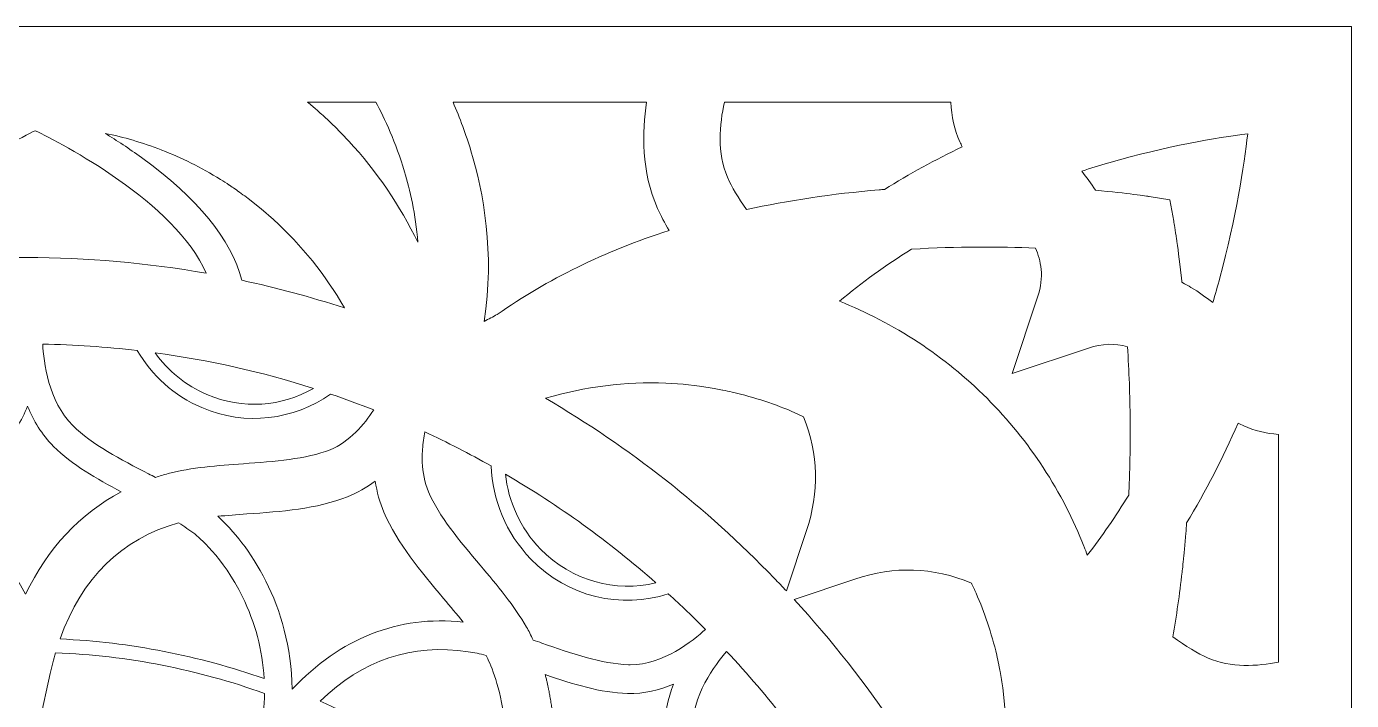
# Model space of a CAD drawing. Header units: millimetres. Extents: x -965 to 732, y -534 to 696.
# Drawn here: x 541.6 to 732, y 598.7 to 695.5 of the extents above; entities that cross this region are included whole.
import ezdxf

# ---------------------------------------------------------------- set-up
doc = ezdxf.new("R2010")
doc.units = ezdxf.units.MM
doc.header["$MEASUREMENT"] = 0
doc.layers.add('Layer 6', color=7, linetype='Continuous')

msp = doc.modelspace()

# ---------------------------------------------------------------- linework, layer by layer
at = {"layer": 'Layer 6', "lineweight": 0}
msp.add_lwpolyline([(351.0864273929942, 695.5072882605359), (351.0864273929942, 314.5886372062228), (732.004970811036, 314.5886372062228), (732.004970811036, 695.5072882605359), (351.0864273929942, 695.5072882605359)], dxfattribs=at)
for points, knots in [([(591.7871138351519, 684.6475634485914), (593.0464582115586, 682.2910179751532), (594.6387861574357, 678.860951384407), (595.908119179834, 674.6493593536367), (596.6836169886482, 672.0745275216216), (597.5057858847807, 668.5564575153021), (597.8257669926558, 664.5037366212548), (595.2611821336845, 669.7612087748097), (591.8978500312601, 674.6997331286946), (587.893264077817, 679.0422108655894), (587.893264077817, 679.0422108655894), (585.7732600746002, 681.2193912562236), (585.7732600746002, 681.2193912562236), (585.7229724085588, 681.2710566665392), (585.6709625621783, 681.3223776407795), (585.6168860993795, 681.3730097428931), (585.6168860993795, 681.3730097428931), (584.9507467424, 681.9958362642271), (584.9507467424, 681.9958362642271), (584.4451145934584, 682.4696941858205), (583.9387935723835, 682.9443270885741), (583.3818404491977, 683.4501314555515), (583.3818404491977, 683.4501314555515), (583.3084755665491, 683.5139382372895), (583.3084755665491, 683.5139382372895), (582.8948078479697, 683.8648324823363), (582.4404966732753, 684.2491370260574), (581.9613861016288, 684.6475634485914), (581.9613861016288, 684.6475634485914), (591.7871138351519, 684.6475634485914), (591.7871138351519, 684.6475634485914)], [0, 0, 0, 0, 1, 1, 1, 2, 2, 2, 3, 3, 3, 4, 4, 4, 5, 5, 5, 6, 6, 6, 7, 7, 7, 8, 8, 8, 9, 9, 9, 10, 10, 10, 10]), ([(630.6882400950382, 684.6475634485914), (630.0169341970246, 680.3524456711551), (629.9189421354627, 674.6942221515961), (632.2819457851925, 669.3775931032288), (632.7484844403253, 668.3281825107334), (633.2907990305894, 667.2768775198632), (633.9149171871844, 666.2003425869519), (624.6480369752245, 663.2004766460846), (616.3972431661066, 659.174707874413), (609.2383116949607, 654.1337998990894), (608.6005883136498, 653.8166603887817), (607.9691508905943, 653.481954638962), (607.341243937247, 653.1326103562212), (608.8889674122199, 662.9174363065807), (607.2328326846017, 671.7282831635005), (605.4500315926998, 677.6228759352451), (604.73532675002, 679.9845018407009), (603.8674339657628, 682.338033498536), (602.8689138024257, 684.6475634485914), (602.8689138024257, 684.6475634485914), (630.6882400950382, 684.6475634485914), (630.6882400950382, 684.6475634485914)], [0, 0, 0, 0, 1, 1, 1, 2, 2, 2, 3, 3, 3, 4, 4, 4, 5, 5, 5, 6, 6, 6, 7, 7, 7, 7]), ([(641.8875788707767, 684.6475634485914), (641.8875788707767, 684.6475634485914), (674.4380790038778, 684.6475634485914), (674.4380790038778, 684.6475634485914), (674.522465840724, 682.5889551746304), (674.9480166036768, 680.6751822675812), (675.7174006722715, 678.9449937851846), (675.8255535978614, 678.7013052665345), (675.9426618612406, 678.4571862028032), (676.0643339025296, 678.2120338308563), (672.1731535247264, 676.3504429882307), (668.436194396713, 674.3152563669413), (664.8798919867645, 672.1017379710531), (664.8798919867645, 672.1017379710531), (664.8647367997388, 672.1006185538313), (664.8647367997388, 672.1006185538313), (664.6122651613388, 672.0814162429973), (664.3597935229343, 672.062386150199), (664.1049108320549, 672.04060056885), (657.405629294666, 671.4703866570173), (651.051989352281, 670.5203458703605), (645.0503630721684, 669.2031362344028), (643.8572365299823, 670.9008616173218), (642.9615305331723, 672.4282633642392), (642.3319013994757, 673.8447566970161), (640.7945110065663, 677.3028948273701), (641.1635742542417, 681.43707485168), (641.8875788707767, 684.6475634485914)], [0, 0, 0, 0, 1, 1, 1, 2, 2, 2, 3, 3, 3, 4, 4, 4, 5, 5, 5, 6, 6, 6, 7, 7, 7, 8, 8, 8, 9, 9, 9, 9]), ([(567.3960673711857, 660.0447533841012), (558.9066654754351, 661.5483029332587), (550.2688116340482, 662.3074400288064), (541.5452793205543, 662.3074400288064), (533.776609898686, 662.3074400288064), (526.0707139503472, 661.6997686944944), (518.4753819800802, 660.5045755358977), (523.1888173630289, 670.5231874679279), (539.1823617798449, 678.7646815031878), (542.8312313832721, 680.5412827458503), (546.5471799110928, 678.7332517119115), (562.9724749400973, 670.2716630287131), (567.3960673711857, 660.0447533841012)], [0, 0, 0, 0, 1, 1, 1, 2, 2, 2, 3, 3, 3, 4, 4, 4, 4]), ([(560.9408187885151, 677.781402635893), (560.9408187885151, 677.781402635893), (561.0193502121908, 677.7510922618417), (561.0193502121908, 677.7510922618417), (563.8165155265949, 676.6767961633773), (566.6632796348969, 675.2536724362801), (569.4714453762437, 673.5271866416166), (569.8809798620014, 673.2708400974433), (570.283281190312, 673.0028688359488), (570.7158928926771, 672.715092500496), (570.7158928926771, 672.715092500496), (570.7458588306594, 672.695545753597), (570.7458588306594, 672.695545753597), (570.9955749805093, 672.5292692414039), (571.2452911303624, 672.3634232742924), (571.4970738966259, 672.1993855965462), (571.8063774863724, 671.9814436740414), (572.1115478432938, 671.7568713572094), (572.4380732364764, 671.5167994172832), (572.7649430657303, 671.276555259321), (573.0921573310538, 671.035966665294), (573.4238492652698, 670.8004585032776), (573.4238492652698, 670.8004585032776), (575.2838040365731, 669.3315247790318), (575.2838040365731, 669.3315247790318), (575.2838040365731, 669.3315247790318), (577.0876157286704, 667.7583130349693), (577.0876157286704, 667.7583130349693), (581.1085623953768, 664.090757774812), (584.5202016564493, 659.8349057092099), (587.2577795309562, 655.0744548028747), (582.4032975778483, 656.6577413019489), (577.4780340126107, 657.9777925354708), (572.497574567357, 659.0435638412331), (571.0038414461585, 664.9134433250454), (566.1720276918279, 670.8386047978935), (558.1107598295454, 676.6737823477777), (556.3253754671252, 677.9661064777631), (554.555835163871, 679.1238422138875), (552.8835119410219, 680.1517255520795), (555.5181034309699, 679.6197440438825), (558.22364875108, 678.8253022512899), (560.9408187885151, 677.781402635893)], [0, 0, 0, 0, 1, 1, 1, 2, 2, 2, 3, 3, 3, 4, 4, 4, 5, 5, 5, 6, 6, 6, 7, 7, 7, 8, 8, 8, 9, 9, 9, 10, 10, 10, 11, 11, 11, 12, 12, 12, 13, 13, 13, 14, 14, 14, 14]), ([(697.1049861439017, 675.9279921498936), (705.4778825393972, 678.3554053444817), (712.6989847209547, 679.5320850643814), (717.0843447484109, 680.0818911391384), (716.55701312714, 675.5439459332285), (715.426918385535, 668.0708887673711), (713.0902640950678, 659.409354946257), (712.7658914273118, 658.2064119761112), (712.4227469938104, 657.0164714675607), (712.069097260209, 655.8345390976117), (711.099768053702, 656.6008232415869), (710.0452770291919, 657.3681406937678), (708.9251709335824, 658.0301468179231), (708.6237893734177, 658.2081341564535), (708.1801557168552, 658.4682694973868), (707.6318996044048, 658.7606096107455), (707.5978865426166, 659.0792990833665), (707.5639595898418, 659.3926497969215), (707.5300326370702, 659.6975618267908), (707.5289993288617, 659.7072921457338), (707.5277938026239, 659.7171946827134), (707.5267604944187, 659.7269250016494), (707.2742888560141, 661.9933143340947), (707.0285337209573, 663.8189977165576), (706.8354773044136, 665.134054627085), (706.8266941846598, 665.1938142850179), (706.817652737857, 665.2565016495308), (706.8091279451555, 665.3141946910494), (706.8032725319844, 665.3539770569914), (706.7977615548859, 665.3903150622456), (706.7919061417155, 665.4290641199785), (706.6055662285195, 666.6796253766315), (706.4768332478184, 667.4091409702611), (706.4560809746746, 667.5243548352623), (706.4560809746746, 667.5243548352623), (705.9036055203859, 670.603096635877), (705.9036055203859, 670.603096635877), (705.9036055203859, 670.603096635877), (702.9128671353374, 671.0852210231269), (702.9128671353374, 671.0852210231269), (702.7012111710847, 671.1192340849148), (699.8738215916492, 671.5660537751161), (695.2185097953038, 671.976793787112), (694.605241374877, 672.9389759451948), (693.9267023194187, 673.8542286889069), (693.2271526637651, 674.7259963789371), (694.510865892036, 675.1448306385504), (695.8017261687311, 675.5502318914838), (697.1049861439017, 675.9279921498936)], [0, 0, 0, 0, 1, 1, 1, 2, 2, 2, 3, 3, 3, 4, 4, 4, 5, 5, 5, 6, 6, 6, 7, 7, 7, 8, 8, 8, 9, 9, 9, 10, 10, 10, 11, 11, 11, 12, 12, 12, 13, 13, 13, 14, 14, 14, 15, 15, 15, 16, 16, 16, 16]), ([(686.579794863744, 663.662193196256), (687.3558093266628, 661.9054831365607), (687.8858103274648, 659.608094557931), (686.8922844871299, 656.6291531082401), (686.8922844871299, 656.6291531082401), (683.2274847155203, 645.6397481164129), (683.2274847155203, 645.6397481164129), (683.2274847155203, 645.6397481164129), (694.2160286171782, 649.3055811962274), (694.2160286171782, 649.3055811962274), (696.1757837394049, 649.9591486366971), (697.9798537585544, 650.0219221102299), (699.8148369148763, 649.5041485898657), (700.0356204349484, 645.9695456522508), (700.1646117427018, 642.4567282959813), (700.1966442970947, 638.986104358133), (700.1969887331636, 638.9501968979636), (700.1970748421795, 638.9138588927133), (700.1973331692318, 638.8780375415632), (700.2047385447121, 638.0191862041086), (700.2062885070219, 637.1629181371686), (700.202155274197, 636.3095777768127), (700.201724729109, 636.2312185711734), (700.2009497479554, 636.1520843843775), (700.2004330938514, 636.0735529606986), (700.1954387708538, 635.2512979555466), (700.1852779068258, 634.4315401119004), (700.1694338476632, 633.6148821928704), (700.1676255583011, 633.5209372551175), (700.1652145058223, 633.4260451181717), (700.1632339984245, 633.3318418533665), (700.14627052204, 632.5195754942133), (700.1246571587234, 631.7098924055753), (700.0969300551911, 630.9038258956576), (700.0940884576238, 630.8198696039001), (700.0905579879161, 630.7351383309788), (700.0874580633002, 630.651095930205), (700.058008779418, 629.8269465266819), (700.0239096086145, 629.0056387207188), (699.9833522615156, 628.188550256604), (698.1123755360084, 625.1243608798981), (696.1178323708374, 622.2290312858999), (694.0329608466305, 619.5498353250408), (693.884853337063, 619.9556671230622), (693.7329570307425, 620.3591739776177), (693.577616363731, 620.7596670165658), (693.577616363731, 620.7596670165658), (693.5535058389183, 620.8214932909093), (693.5535058389183, 620.8214932909093), (692.0586533004987, 624.6497279771444), (690.0895122953939, 628.4588464615649), (687.7001592864059, 632.1447429423833), (687.7001592864059, 632.1447429423833), (687.6943038732347, 632.1536982801736), (687.6943038732347, 632.1536982801736), (685.3931264978489, 635.6504993592446), (682.6810368924313, 638.9897209368569), (679.6207224214979, 642.0903344278369), (676.5566191538039, 645.126107828874), (673.2293667295813, 647.8375085621514), (669.7226631135346, 650.1549605417878), (666.045463643447, 652.5488773286894), (662.239445083646, 654.5231848748244), (658.4096604351015, 656.0238067173948), (661.5815721923158, 658.6949084306294), (665.0538322014862, 661.2073112251838), (668.7647864063099, 663.5147745588287), (675.3889808807077, 663.9126843272621), (681.4828299182309, 663.8740213785451), (686.579794863744, 663.662193196256)], [0, 0, 0, 0, 1, 1, 1, 2, 2, 2, 3, 3, 3, 4, 4, 4, 5, 5, 5, 6, 6, 6, 7, 7, 7, 8, 8, 8, 9, 9, 9, 10, 10, 10, 11, 11, 11, 12, 12, 12, 13, 13, 13, 14, 14, 14, 15, 15, 15, 16, 16, 16, 17, 17, 17, 18, 18, 18, 19, 19, 19, 20, 20, 20, 21, 21, 21, 22, 22, 22, 23, 23, 23, 23]), ([(566.7587960622151, 640.7438477260336), (573.0788965424063, 638.0421773116992), (579.9959477842641, 639.0109037550855), (585.2845698747915, 642.6877587891012), (587.3608735517865, 641.9812343030549), (589.4247560030527, 641.2274359665699), (591.4729881404435, 640.4176667689192), (590.1248653673141, 638.3594029310267), (587.9969393345131, 635.8161731083165), (585.2083849218302, 634.7070028578918), (581.7530022800277, 633.3321862894351), (577.169247076965, 633.0054025691967), (572.7363548720222, 632.6893824761138), (569.0570887855271, 632.4269221917181), (565.2528139333233, 632.1556787875678), (561.9345168468869, 631.2732335794054), (561.3138430509798, 631.1080764844306), (560.7048800814142, 630.9240615146937), (560.1041835774946, 630.7271301923851), (559.7749026957613, 630.8980565915069), (559.4454495959915, 631.0684663365247), (559.1173742404991, 631.2377566643205), (555.130182308528, 633.2965371563176), (551.0069381293997, 635.4251520612593), (548.2287167987805, 638.1640215710205), (544.7152966793906, 641.6274123514245), (544.0247023615265, 647.3664922381216), (543.8939888734313, 649.8691647137366), (548.4623090351606, 649.7920971433479), (552.9965084988311, 649.4823630085167), (557.4915283596766, 648.9577868757965), (559.5836976230892, 645.3927013460911), (562.7493664765552, 642.4577616041869), (566.7587960622151, 640.7438477260336)], [0, 0, 0, 0, 1, 1, 1, 2, 2, 2, 3, 3, 3, 4, 4, 4, 5, 5, 5, 6, 6, 6, 7, 7, 7, 8, 8, 8, 9, 9, 9, 10, 10, 10, 11, 11, 11, 11]), ([(560.0608707418481, 648.6343614072301), (567.7856030376985, 647.5829703073401), (575.385886276453, 645.8756868235106), (582.8173743142617, 643.5053639073205), (578.2692251898067, 640.9232989178608), (572.6690176205797, 640.4127585549413), (567.5108937456091, 642.6177521581279), (564.4324317993012, 643.9336701588246), (561.9061223984693, 646.0491964931512), (560.0608707418481, 648.6343614072301)], [0, 0, 0, 0, 1, 1, 1, 2, 2, 2, 3, 3, 3, 3]), ([(638.3104380786685, 643.8282727217827), (638.7110172266362, 643.7617965605098), (639.1133185549468, 643.7012619214239), (639.5362860473846, 643.6381440118229), (639.9127546705403, 643.5820870416372), (640.2892232936966, 643.5261161804643), (640.6639697365068, 643.4623093987262), (640.9656957327404, 643.3999664702822), (641.2681106011112, 643.3401207033295), (641.5815474236819, 643.2781222109571), (641.5815474236819, 643.2781222109571), (641.6287351651042, 643.26856411005), (641.6287351651042, 643.26856411005), (642.101645887512, 643.1753080444303), (642.5742121738484, 643.0817936517618), (643.0099238008324, 642.9834571541318), (646.2372897651157, 642.2254394758095), (649.2648828095186, 641.2277804026455), (652.010727149676, 640.0171737299676), (652.4342112962145, 639.8311782528398), (652.8448651991947, 639.6336441674032), (653.2584468087576, 639.4386933524818), (655.3962753785381, 634.0143419236133), (655.535341441299, 628.6513862240002), (653.6755588880283, 623.0741912896154), (653.6755588880283, 623.0741912896154), (650.7839319817667, 614.4036160216986), (650.7839319817667, 614.4036160216986), (650.2061404764212, 615.021448220038), (649.6269712268023, 615.6381610011524), (649.0382438762728, 616.2471239707219), (639.2169938116466, 626.4066963638916), (628.1778178078778, 635.0866575146835), (616.1835205854388, 642.0846512327024), (621.8587936904014, 643.7734212778348), (627.6680524261151, 644.5040562886933), (633.4807555225095, 644.257095627391), (633.4807555225095, 644.257095627391), (635.9527731880046, 644.0969328554174), (635.9527731880046, 644.0969328554174), (635.9527731880046, 644.0969328554174), (638.3104380786685, 643.8282727217827), (638.3104380786685, 643.8282727217827)], [0, 0, 0, 0, 1, 1, 1, 2, 2, 2, 3, 3, 3, 4, 4, 4, 5, 5, 5, 6, 6, 6, 7, 7, 7, 8, 8, 8, 9, 9, 9, 10, 10, 10, 11, 11, 11, 12, 12, 12, 13, 13, 13, 14, 14, 14, 14]), ([(545.4697838880087, 635.1688055170823), (548.1465687963819, 632.5302530123458), (551.6443170746417, 630.5151297920631), (555.1952807255236, 628.6467363370746), (549.2561695918914, 625.508407096563), (544.5902663864296, 620.5325114292186), (541.444703988478, 613.9331163517733), (537.7268610622787, 621.0334075822145), (532.3917185752182, 625.6795918227375), (527.7271931140338, 628.4247472907576), (531.4534747239148, 630.3566030914156), (535.1608123500141, 632.4254583384244), (537.9707217989612, 635.1796552532473), (539.6946243231062, 636.8696308246174), (540.8939507145316, 638.9081756975785), (541.7281748730701, 640.9578286337529), (542.5565436184376, 638.9057646450959), (543.750703468829, 636.863775411454), (545.4697838880087, 635.1688055170823)], [0, 0, 0, 0, 1, 1, 1, 2, 2, 2, 3, 3, 3, 4, 4, 4, 5, 5, 5, 6, 6, 6, 6]), ([(721.5072483073629, 604.1835950984624), (718.5054879681169, 603.5862568462148), (714.6509039226196, 603.330513065162), (711.4023551401083, 604.7743029563869), (709.8710784874146, 605.4549086282553), (708.2006496629474, 606.4530843555239), (706.3227842160637, 607.8062875606672), (706.8531296529384, 610.8253558123653), (707.2997771251033, 613.9338913329264), (707.6576462005463, 617.1122612664319), (707.6737485867606, 617.2540828177407), (707.6911426082331, 617.3946988428117), (707.7069005583792, 617.5368648301923), (707.7585659686915, 618.0075367181535), (707.8060981461821, 618.4813946397506), (707.8539747597376, 618.954908125279), (707.8817018632737, 619.2283903638757), (707.911323365188, 619.5002365311428), (707.9378449424825, 619.7746659689251), (707.971771895254, 620.1274546123573), (708.0016517242204, 620.4829987443335), (708.0334259515618, 620.8372512410557), (708.0682139945061, 621.22439738234), (708.1047242177959, 621.6099935613187), (708.1369289902252, 621.9992063190178), (708.1557007559712, 622.2262757973488), (708.1713725971014, 622.4551535650379), (708.1892832726778, 622.6828258064896), (708.2283767664796, 623.1808803619149), (708.2686757865263, 623.6781599361905), (708.3036360475063, 624.1795727432876), (711.0367362531168, 628.6866048120294), (713.5065150841624, 633.4795188178493), (715.7103892701273, 638.5226656276199), (715.98542147103, 638.3840301099432), (716.2589037096268, 638.2517666595382), (716.5313526400182, 638.1306973813697), (718.0499712671777, 637.4562915587364), (719.7189362383556, 637.0439154754145), (721.5072483073629, 636.8927941502438), (721.5072483073629, 636.8927941502438), (721.5072483073629, 604.1835950984624), (721.5072483073629, 604.1835950984624)], [0, 0, 0, 0, 1, 1, 1, 2, 2, 2, 3, 3, 3, 4, 4, 4, 5, 5, 5, 6, 6, 6, 7, 7, 7, 8, 8, 8, 9, 9, 9, 10, 10, 10, 11, 11, 11, 12, 12, 12, 13, 13, 13, 14, 14, 14, 14]), ([(598.4497129312144, 633.9181581514102), (598.4519517656646, 634.0182168293859), (598.4529850738699, 634.1187060524499), (598.4567738706265, 634.217989749269), (598.4618543026402, 634.3471532750546), (598.469518005169, 634.4747668385304), (598.4770955986818, 634.6023804020065), (598.4801955233014, 634.6537874852696), (598.4820038126635, 634.7060556587024), (598.4853620643316, 634.7572044149102), (598.5455522673493, 635.6517048854855), (598.6641243840187, 636.5013425580981), (598.8043098640052, 637.2622879430079), (602.0498233036618, 635.7572745405603), (605.2238877863032, 634.1232698303631), (608.3320142890349, 632.3776678338847), (608.5537450082957, 627.5087195658887), (610.4591438134242, 622.7077113124583), (614.0544751354159, 618.9973598707559), (619.3927606016063, 613.4882771689698), (627.059885964954, 611.8205177240301), (633.8131793833728, 613.9849539801213), (635.6294338284544, 612.3351913197781), (637.413311283071, 610.6399630983509), (639.1546508831987, 608.8873001624679), (637.3782218585686, 607.2476122571363), (633.0898205844685, 603.8105708359946), (628.3462470455012, 603.8105708359946), (628.2566936676249, 603.8105708359946), (628.1657625454718, 603.8118624712521), (628.0755202954552, 603.8144457417673), (624.2391913616032, 603.921220923083), (619.8727753179325, 605.4446616552115), (615.6499891149285, 606.917986939334), (615.2273660585628, 607.0654055767611), (614.8028486038152, 607.2135130863287), (614.3774700588979, 607.3606733967036), (614.0676498150476, 608.0460150645179), (613.7545574285444, 608.663416717776), (613.4483537634138, 609.1992731317491), (611.7068849997646, 612.2480489943812), (609.2045569602216, 615.2207905948328), (606.778693727943, 618.1025149641155), (603.8599424812659, 621.5688334511028), (600.8416492107215, 625.1533796186882), (599.3385302066519, 628.6524195322094), (598.7598776111337, 629.9993367790939), (598.5118836416261, 631.466806650046), (598.4572905247305, 632.898627387881), (598.4547072542122, 632.9671701655676), (598.450229585319, 633.0360573793197), (598.4485074049728, 633.1044279389671), (598.4466130065987, 633.1779650396483), (598.4474740967676, 633.2507271591726), (598.4466130065987, 633.3240059328015), (598.4452352623214, 633.4381003805812), (598.442824209842, 633.552539264426), (598.4438575180473, 633.6659448400654), (598.4445463901843, 633.7505900039635), (598.4478185328396, 633.8340296416203), (598.4497129312144, 633.9181581514102)], [0, 0, 0, 0, 1, 1, 1, 2, 2, 2, 3, 3, 3, 4, 4, 4, 5, 5, 5, 6, 6, 6, 7, 7, 7, 8, 8, 8, 9, 9, 9, 10, 10, 10, 11, 11, 11, 12, 12, 12, 13, 13, 13, 14, 14, 14, 15, 15, 15, 16, 16, 16, 17, 17, 17, 18, 18, 18, 19, 19, 19, 20, 20, 20, 20]), ([(632.0273644758679, 615.5853761736154), (626.2571131249465, 614.1855879901736), (619.935225882648, 615.7968599198363), (615.4442100911011, 620.4315916610734), (612.5230477919451, 623.4461822438781), (610.8416831222931, 627.2610700324461), (610.3947773230753, 631.198490952483), (618.0629144673768, 626.7164304987224), (625.2909914793266, 621.5007212185042), (632.0273644758679, 615.5853761736154)], [0, 0, 0, 0, 1, 1, 1, 2, 2, 2, 3, 3, 3, 3]), ([(579.7756809182927, 600.2875926156972), (579.7693088510215, 600.2901758862158), (579.7629367837498, 600.2926730477076), (579.7565647164786, 600.2952563182228), (579.584002246027, 612.4586716504253), (573.3989637593011, 621.2659880376442), (569.0594998380064, 625.1330578906324), (570.3960840028307, 625.2635130516754), (571.7907056452422, 625.3648633649086), (573.2216652929079, 625.466730332243), (578.1694894206477, 625.81986341174), (583.2860872220796, 626.1848795356107), (587.7207016073687, 627.949511624887), (589.0932793413789, 628.4957872299395), (590.4186693339667, 629.2507910926622), (591.6827497063188, 630.2053095482125), (591.9245438265871, 628.6053178998068), (592.3457891386826, 627.1020266777011), (592.9430412819111, 625.7117104861505), (592.9430412819111, 625.7117104861505), (592.9430412819111, 625.711882704183), (592.9430412819111, 625.711882704183), (594.8729165751745, 621.2194891683621), (598.2421901997899, 617.218089248555), (601.5012442823972, 613.3473167078303), (602.4804760258838, 612.1844144306756), (603.4321528838667, 611.0501864562497), (604.3168369264791, 609.9393801344985), (595.01775194209, 610.9292893961136), (586.6491609974556, 607.6225309179825), (579.7756809182927, 600.2875926156972)], [0, 0, 0, 0, 1, 1, 1, 2, 2, 2, 3, 3, 3, 4, 4, 4, 5, 5, 5, 6, 6, 6, 7, 7, 7, 8, 8, 8, 9, 9, 9, 10, 10, 10, 10]), ([(546.3881365563411, 607.5114502858058), (549.5128605721362, 616.3251387402962), (555.225935535643, 621.9253247822646), (563.4231695360673, 624.1892169532075), (564.2498161010931, 623.67376837631), (565.0313415411102, 623.1465228640589), (565.7395020984826, 622.5943057368189), (566.1442144792758, 622.2788022978334), (569.7762712970963, 619.3448958641345), (572.6123578872703, 613.5760222574872), (574.4380412697332, 609.8622264550969), (575.4754827088389, 605.928163786732), (575.7192573365049, 601.8181803962503), (566.3716283936752, 605.1114197586818), (556.5136097787031, 607.0440505405003), (546.3881365563411, 607.5114502858058)], [0, 0, 0, 0, 1, 1, 1, 2, 2, 2, 3, 3, 3, 4, 4, 4, 5, 5, 5, 5]), ([(679.6644658022285, 576.7756976899832), (679.6644658022285, 576.7756976899832), (679.6496550512711, 576.7322126363046), (679.6496550512711, 576.7322126363046), (679.2931637201062, 575.6492195271057), (678.8943067524802, 574.5619209670427), (678.4561840730169, 573.478325094727), (671.6440997231132, 588.0601982837276), (662.7240666323916, 601.3903907988508), (651.8934466682603, 613.2033424310877), (651.8934466682603, 613.2033424310877), (660.6317897327109, 616.1179604449363), (660.6317897327109, 616.1179604449363), (666.330742817398, 618.0185586723542), (671.8161455394563, 617.8302382517601), (677.3724159826647, 615.5498131495177), (677.6035325848011, 615.0676026532516), (677.8312048262528, 614.5811728151407), (678.0507828200872, 614.0855293121945), (679.2607867296406, 611.3656898952347), (680.2599957651147, 608.3697849691563), (681.017066244251, 605.1939121971532), (681.1190193206016, 604.7494174504182), (681.2089171345493, 604.3026838692364), (681.2995038206342, 603.85474476181), (681.2995038206342, 603.85474476181), (681.3246476536519, 603.7287672696639), (681.3246476536519, 603.7287672696639), (681.3852684017538, 603.4280745816355), (681.4458891498562, 603.127295784591), (681.5089209504413, 602.8267753145951), (681.572986059231, 602.457281521835), (681.6291291384364, 602.0860655487286), (681.686994397988, 601.7059803468525), (681.686994397988, 601.7059803468525), (681.6928498111585, 601.6682645973244), (681.6928498111585, 601.6682645973244), (681.75278168712, 601.27577969697), (681.8130579991536, 600.8832947966191), (681.8791897243583, 600.4911543323367), (681.8791897243583, 600.4911543323367), (682.1526719629512, 598.1525195344714), (682.1526719629512, 598.1525195344714), (682.1526719629512, 598.1525195344714), (682.3152457874073, 595.7782356034892), (682.3152457874073, 595.7782356034892), (682.6076720097858, 589.3675914917227), (681.7159270277651, 582.9744275104479), (679.6644658022285, 576.7756976899832)], [0, 0, 0, 0, 1, 1, 1, 2, 2, 2, 3, 3, 3, 4, 4, 4, 5, 5, 5, 6, 6, 6, 7, 7, 7, 8, 8, 8, 9, 9, 9, 10, 10, 10, 11, 11, 11, 12, 12, 12, 13, 13, 13, 14, 14, 14, 15, 15, 15, 16, 16, 16, 16]), ([(608.7071912769292, 582.5861619519382), (601.1332143429271, 589.166268609533), (592.7437850161357, 594.5291382001301), (583.780180762716, 598.5813424400765), (589.843633317172, 604.4935014513296), (596.9741488126454, 606.8799267537308), (605.0561689480717, 605.6808586893648), (605.8835043852345, 605.5581533398669), (606.741494632516, 605.3721578627355), (607.6206676980263, 605.1483605270604), (608.1486020824184, 604.1225438052759), (609.4962943104598, 601.1805431239595), (610.1052572800293, 596.8457290895939), (610.1069794603709, 596.8332432821031), (610.1087016407171, 596.8208435836251), (610.1104238210588, 596.8082716671146), (610.1517561493107, 596.511798320931), (610.189471898839, 596.2087806894398), (610.2232266335781, 595.8994770996934), (610.2258099040932, 595.8763137740671), (610.2280487385433, 595.852719903359), (610.2306320090584, 595.8294704687164), (610.2638700896929, 595.5187030256764), (610.2937499186594, 595.2025107145543), (610.3184632065918, 594.8792574640239), (610.34946245278, 594.4767839176776), (610.372367451351, 594.0753436795401), (610.3876948564123, 593.6750228586205), (610.3954446679576, 593.4685334354012), (610.3954446679576, 593.2631634294031), (610.3990612466812, 593.0572767692973), (610.463212464488, 589.4702334402135), (609.8967012403956, 585.9697296734023), (608.7071912769292, 582.5861619519382)], [0, 0, 0, 0, 1, 1, 1, 2, 2, 2, 3, 3, 3, 4, 4, 4, 5, 5, 5, 6, 6, 6, 7, 7, 7, 8, 8, 8, 9, 9, 9, 10, 10, 10, 11, 11, 11, 11]), ([(651.2847420257469, 581.5167740674551), (654.098569434973, 574.5061223239094), (660.3050921214895, 569.9922876428044), (667.1323747129321, 569.1451471316909), (667.9015435089815, 567.5327557848068), (668.6486683966289, 565.9068453222235), (669.3616941134727, 564.2606992406003), (667.0081624556343, 563.7945911305487), (663.7763188224546, 563.5565858070366), (661.0542405710448, 564.8081803718945), (657.6729116840235, 566.362964786276), (654.2082292683657, 569.4845888774522), (650.8561774471902, 572.5046904373555), (648.0748561919521, 575.0108072736584), (645.199159453873, 577.6023442550122), (642.2494089610082, 579.4052948569373), (641.6926280558588, 579.7455976928713), (641.1313694818124, 580.0640288384403), (640.5668387651145, 580.3666159248468), (640.4535192984952, 580.7190601322071), (640.3401998318719, 581.0715043395637), (640.2268803652487, 581.4219680395291), (638.8143480472639, 585.7946700414553), (637.3539391157204, 590.3160823160732), (637.2616302492933, 594.2852774634475), (637.1445219859139, 599.3031943311773), (640.577516283247, 603.8659389340467), (642.1972268965914, 605.733212971814), (645.2262622670332, 602.4950833803824), (648.0912169052193, 599.1267569549601), (650.7982691331297, 595.6421833563276), (649.3646616331878, 591.1800140855348), (649.4086418137159, 586.1910298475822), (651.2847420257469, 581.5167740674551)], [0, 0, 0, 0, 1, 1, 1, 2, 2, 2, 3, 3, 3, 4, 4, 4, 5, 5, 5, 6, 6, 6, 7, 7, 7, 8, 8, 8, 9, 9, 9, 10, 10, 10, 11, 11, 11, 11]), ([(575.7706644197688, 599.6775102289063), (575.7579202852219, 597.9090893428736), (575.6065406330029, 596.1113913909987), (575.307225689248, 594.2857941175521), (575.307225689248, 594.2857941175521), (574.4717960044723, 589.1890013900714), (574.4717960044723, 589.1890013900714), (564.7261711841888, 593.2689327335538), (554.2577257463578, 595.5163780822136), (543.4643048776535, 595.7544695147456), (543.4643048776535, 595.7544695147456), (544.9789624900283, 602.5672427367862), (544.9789624900283, 602.5672427367862), (545.2066347314761, 603.5908206241277), (545.4635840387732, 604.5784910512959), (545.7463660512251, 605.5342150330875), (556.1258608742977, 605.1105586685126), (566.2251569554335, 603.1229903337336), (575.7706644197688, 599.6775102289063)], [0, 0, 0, 0, 1, 1, 1, 2, 2, 2, 3, 3, 3, 4, 4, 4, 5, 5, 5, 6, 6, 6, 6]), ([(617.3737194210416, 593.3312756619983), (617.3680362259068, 593.6360154738353), (617.3587364520517, 593.9381720151537), (617.3461645355412, 594.2380897220287), (617.3423757387851, 594.3248876113536), (617.3399646863026, 594.4125465908547), (617.3358314534776, 594.4989139350952), (617.3170596877316, 594.8823573886432), (617.2934658170204, 595.2620981544476), (617.2640165331426, 595.6368445972616), (617.2595388642457, 595.6936765486073), (617.2535112330459, 595.7492168646955), (617.248861346117, 595.8057904889889), (617.2228564229225, 596.1185384394232), (617.1934071390448, 596.4280142472056), (617.1605134944784, 596.7343901303684), (617.1479415779679, 596.8508095216077), (617.1345085712885, 596.9660233866091), (617.1210755646052, 597.0814955786626), (617.0916262807268, 597.3331061268901), (617.060024271418, 597.5822195136158), (617.0262695366789, 597.8291801749211), (617.0103393685004, 597.9461162202648), (616.995011963439, 598.0633967016767), (616.9781345960711, 598.1791272207824), (616.9350800874736, 598.4739644956403), (616.889097872296, 598.7652713007936), (616.8401879505313, 599.0529615272267), (616.8191773503391, 599.1773029480506), (616.7969612239015, 599.299922188529), (616.7749173155, 599.4228858650756), (616.7315183708376, 599.6641633312428), (616.6869138999335, 599.903804726077), (616.639726158515, 600.1397434331819), (616.6078658221539, 600.2994756600707), (616.5744555234837, 600.4561940713563), (616.5408730067803, 600.6133430277267), (616.5084960163153, 600.7651532250345), (616.4757745897848, 600.9159301141332), (616.44184763701, 601.0653292589583), (616.4018930530355, 601.2421971802669), (616.3615940329888, 601.4179456843474), (616.3197450506361, 601.5913692449717), (616.2955484168045, 601.6918584680357), (616.2703184747676, 601.7901949656657), (616.2453468597822, 601.8894786624849), (616.2036700954621, 602.0566162648504), (616.1635432934519, 602.2272843369204), (616.1201443487888, 602.3910636876178), (620.0713427115708, 601.033124486529), (624.1026224603407, 599.7864381356526), (627.9680562420032, 599.6789740821998), (630.3405318836232, 599.613531229136), (632.5834995633898, 600.1766842015566), (634.5746844768928, 601.0161610101413), (633.7576821217942, 598.9591888075063), (633.2062399757107, 596.641736827866), (633.2634163631215, 594.1854771125238), (633.3524530868964, 590.3709337600208), (634.4431098986281, 586.3973470527695), (635.6732633182048, 582.487653236272), (632.670469670751, 583.4916843767074), (629.588283509452, 583.9968859805608), (626.4597706969033, 583.9968859805608), (622.9837218909729, 583.9968859805608), (619.450496697631, 583.3756094215366), (615.9086606025686, 582.1315924501915), (615.9754811999097, 582.3641729056209), (616.0317964971508, 582.5944284175877), (616.0935366624783, 582.8258894557958), (616.1347828817105, 582.9800245965661), (616.1774929542358, 583.1345041734016), (616.2165864480409, 583.2882087690874), (616.2772071961433, 583.5275057278571), (616.3338669294533, 583.7655971603887), (616.3893211365249, 584.0036885929203), (616.4354755697387, 584.2018254414738), (616.4798217135938, 584.3994456359266), (616.5226178951351, 584.5966352852913), (616.5687723283489, 584.8108745200559), (616.6150989795985, 585.0249415367919), (616.6572923980194, 585.2379752453187), (616.709646680472, 585.5016410559597), (616.7566622038587, 585.7635846862512), (616.8028166370719, 586.0254422075229), (616.8389824242904, 586.2309844315567), (616.8753204295439, 586.4364405465745), (616.907869638042, 586.6408633533833), (616.9619461008401, 586.9801328811125), (617.0117171127745, 587.3179385555479), (617.0559771476096, 587.6538498316089), (617.0764710937011, 587.8092766076368), (617.0938651151737, 587.9634117484038), (617.1122063358349, 588.1181496522948), (617.1446694353164, 588.390340255634), (617.1744631552631, 588.6614114417482), (617.2006402964894, 588.9311909926048), (617.2151066113779, 589.0788679570805), (617.2292284901976, 589.2263727035308), (617.2418004067049, 589.3733607958769), (617.268838638104, 589.6894669979757), (617.2912269825741, 590.0033343656389), (617.3101709663558, 590.3156517709849), (617.3155097254217, 590.4048607127959), (617.3229151008989, 590.4948446357603), (617.3276510968443, 590.5837091414957), (617.3492644601608, 590.9871298870345), (617.3637307750462, 591.3869340538495), (617.3725138948, 591.7835521870253), (617.3745805112144, 591.8761193805044), (617.3744082931787, 591.9674810477422), (617.3757860374521, 592.0597038051532), (617.3802637063492, 592.3703851391733), (617.3814692325869, 592.6789137477667), (617.378541526003, 592.9850313038772), (617.3775082177976, 593.1008479319993), (617.3757860374521, 593.2161479060132), (617.3737194210416, 593.3312756619983)], [0, 0, 0, 0, 1, 1, 1, 2, 2, 2, 3, 3, 3, 4, 4, 4, 5, 5, 5, 6, 6, 6, 7, 7, 7, 8, 8, 8, 9, 9, 9, 10, 10, 10, 11, 11, 11, 12, 12, 12, 13, 13, 13, 14, 14, 14, 15, 15, 15, 16, 16, 16, 17, 17, 17, 18, 18, 18, 19, 19, 19, 20, 20, 20, 21, 21, 21, 22, 22, 22, 23, 23, 23, 24, 24, 24, 25, 25, 25, 26, 26, 26, 27, 27, 27, 28, 28, 28, 29, 29, 29, 30, 30, 30, 31, 31, 31, 32, 32, 32, 33, 33, 33, 34, 34, 34, 35, 35, 35, 36, 36, 36, 37, 37, 37, 38, 38, 38, 39, 39, 39, 39])]:
    msp.add_open_spline(points, degree=3, knots=knots, dxfattribs=at)

doc.saveas('drawing.dxf')
